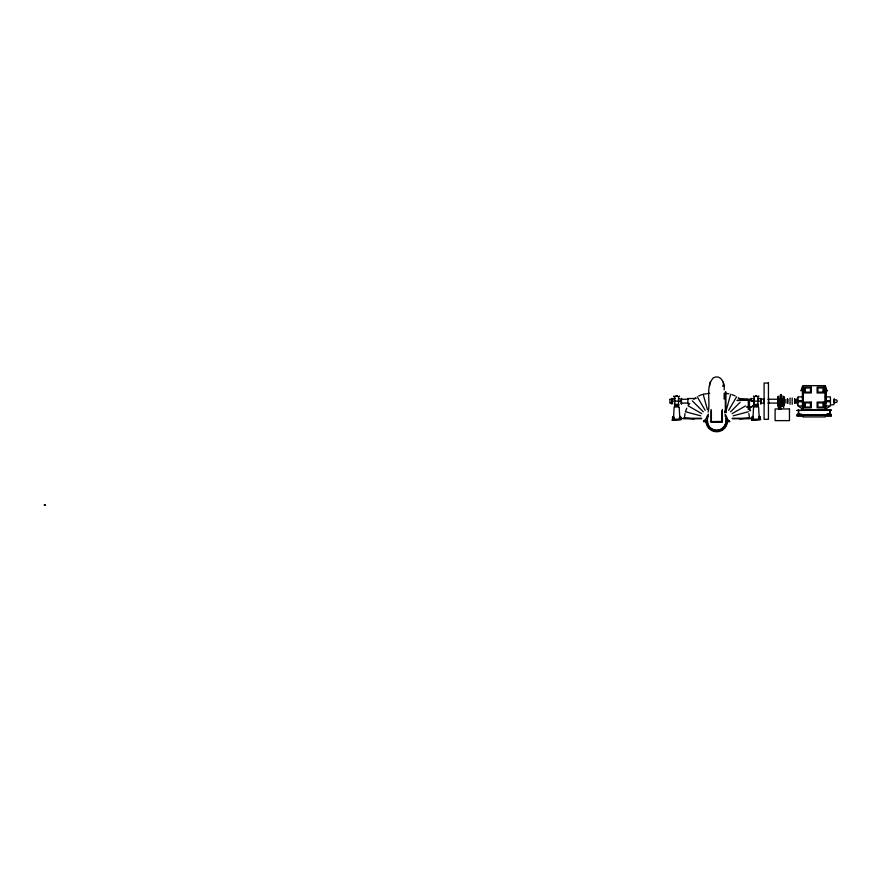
<?xml version="1.0" encoding="UTF-8"?>
<svg xmlns="http://www.w3.org/2000/svg" width="882" height="882" viewBox="0 0 882 882"><rect width="100%" height="100%" fill="white"/><g stroke="black" fill="none" stroke-linecap="round" stroke-linejoin="round"><path stroke-width="1.32" d="M674.796 405.312L674.796 405.896L678.534 405.918L678.534 404.397L674.796 404.397L674.796 405.874L674.796 396.602M754.65 405.433L754.22 405.918L754.22 404.397L757.958 404.397L757.958 405.896L754.011 405.918L750.604 406.999M724.133 399.116L724.166 393.284M678.534 405.125L678.534 404.397M757.947 405.125L757.958 404.397M673.539 418.2L674.124 407.33M708.114 412.081C710.793 401.266 705.148 386.503 713.406 377.805C720.98 373.913 725.224 383.648 724.089 389.811M752.963 418.2L753.537 407.33M778.883 403.041L780.548 403.802M684.443 417.429L685.005 413.559M679.559 396.25L679.239 396.051M758.972 396.25L758.663 396.051M825.144 390.616C826.599 387.363 828.418 395.996 825.684 386.581L824.902 386.581M709.547 386.062L710.076 382.193M753.823 396.25L753.504 396.051M722.733 386.305L723.008 385.169M707.32 418.509L706.736 418.156L706.901 418.785M726.481 409.446L730.682 394.276M685.457 411.64L686.758 408.245M750.306 407.197L749.413 407.671L749.987 407.032L750.042 410.659M722.292 409.435L722.38 422.235L710.98 422.235L711.068 421.442M724.982 416.006L725.544 415.676L725.544 416.326M728.653 410.384L736.602 396.801M688.368 405.279L689.757 403.394M674.311 396.47L673.936 395.985L673.826 396.735M778.354 406.227L778.354 407.638M780.625 394.53L781.342 394.585M726.448 418.785L726.625 418.156L726.04 418.509M778.883 399.59L783.029 399.59M730.561 411.795L740.097 402.335M703.77 421.012L703.582 421.695L707.529 421.695L707.529 421.012L703.77 421.199M708.466 416.536L703.582 421.199L707.529 421.199M693.803 399.204L695.633 397.76M781.364 403.802L782.665 402.787M706.989 421.199L706.339 421.199M727.022 421.199L726.371 421.199M732.093 413.636L745.533 405.918M698.665 395.974L701.896 394.618M751.177 406.789L754.22 405.312M747.286 407.175L748.002 407.528M703.285 394.243L709.69 393.284M733.151 415.819L748.421 411.729M798.133 400.66L802.576 400.66M739.601 418.928L749.468 418.024M803.083 385.952L803.381 409.898M825.309 385.952L825.309 409.601M803.083 386.581L802.3 386.581C799.765 395.357 801.264 387.606 803.083 390.616M805.343 392.137L810.459 392.148L810.459 387.948L805.343 387.948L805.343 392.148M823.038 392.137L817.934 392.148L817.934 387.948L823.038 387.948L823.038 392.148M780.471 394.739L781.441 394.739M780.471 395.048L781.441 395.048M675.866 396.172L677.464 396.172M755.29 396.172L756.877 396.172M798.133 396.878L803.083 396.878M825.309 396.944L830.26 396.878M674.719 398.267L673.683 398.664M678.633 398.267L679.669 398.664L678.556 398.785M754.143 398.267L753.107 398.664M758.057 398.267L759.093 398.664M696.13 398.521L687.883 398.521L687.883 403.813M738.796 398.521L747.208 399.017M673.605 398.785L674.774 398.664M753.019 398.664L754.198 398.664M757.98 398.785L759.148 398.664M670.122 399.248L672.878 399.248M681.147 399.248L688.037 399.248M747.286 399.248L751.42 399.248M761.067 399.248L763.823 399.248M767.957 399.248L777.593 399.248M779.236 399.414L780.349 399.557M782.665 399.414L781.551 399.557M749.413 400.219L736.955 400.45L748.289 400.219L748.289 409.457L749.413 409.457L749.413 400.219L754.22 401.531M834.383 400.163C838.165 398.157 838.165 404.177 834.383 402.181M825.817 400.66L830.359 400.671M671.864 401.112L681.466 401.167M760.879 401.112L751.453 401.167L751.431 398.443M778.883 401.167L783.029 401.167M802.576 401.167L797.923 401.167L803.083 401.211M825.817 401.167L830.458 401.167L825.309 401.222M797.923 401.718L803.083 401.718M825.309 401.718L830.458 401.718M670.122 403.085L672.878 403.085M681.147 403.085L688.037 403.085M761.067 403.085L763.823 403.085M767.957 403.085L777.593 403.085M780.548 404.342L781.364 404.342M778.828 405.213L779.445 405.213M782.466 405.213L783.084 405.213M802.477 405.94L797.923 405.94L802.477 408.851L802.477 401.718M825.916 405.94L830.458 405.94L825.916 408.851L825.916 401.718M778.277 406.018L779.997 406.018M781.915 406.018L783.635 406.018M778.277 406.216L783.635 406.216L783.635 407.638M674.333 406.933L678.787 406.933M753.746 406.933L758.211 406.933M824.902 409.391L826.522 409.391L826.522 410.207M801.87 409.898L826.522 409.898M750.053 410.659L750.604 410.659M725.324 411.199L725.93 411.199M725.324 411.321L725.93 411.321M725.93 411.519L725.324 411.519L725.324 391.928M725.324 412.026L725.93 412.026M725.324 412.368L725.93 412.346L725.93 391.928M801.143 415.047L827.25 415.047M797.019 415.257L831.373 415.257M672.69 417.34L673.672 417.34L673.583 416.525L672.779 416.525L672.779 417.34M680.639 417.34L679.669 417.34L679.746 416.525L680.551 416.525L680.551 417.34M752.114 417.34L753.085 417.34M759.082 417.34L760.063 417.34L759.975 416.525L759.17 416.525L759.17 417.34M672.47 417.638L673.892 417.638M679.449 417.638L680.86 417.638M751.894 417.638L753.305 417.638M758.862 417.638L760.273 417.638M672.47 417.737L673.892 417.737M679.449 417.737L680.86 417.737M751.894 417.737L753.305 417.737M758.862 417.737L760.273 417.737M672.47 418.244L673.892 418.244M679.449 418.244L680.86 418.244M682.889 418.255L701.565 418.255M732.292 418.255L750.968 418.255M751.894 418.244L753.305 418.244M758.862 418.244L760.273 418.244M672.47 418.344L673.892 418.344M679.449 418.344L680.86 418.344M751.894 418.344L753.305 418.344M758.862 418.344L760.273 418.344M682.889 418.741L701.565 418.741M732.292 418.741L750.968 418.741M725.82 421.199L729.579 421.012L725.82 421.012L725.82 421.695L729.778 421.695L725.831 417.429M710.98 421.607L722.292 421.442M754.22 405.533L751.177 406.999M684.388 418.024L694.255 418.928M725.092 393.273L728.852 393.791M685.435 411.729L700.694 415.819M747.716 407.032L748.289 407.241M746.525 406.999L747.087 406.999M731.961 394.618L735.191 395.974M688.092 405.786L701.763 413.636M738.223 397.76L740.053 399.204M692.315 400.902L703.296 411.795M778.883 402.743L783.029 403.041M697.254 396.801L705.203 410.384M703.174 394.276L707.375 409.446M748.851 413.559L749.413 417.429M723.284 382.193L723.802 386.062M758.63 407.33L759.215 418.2M679.217 407.33L679.79 418.2M678.534 405.577L678.534 396.602M834.383 399.039L834.383 403.306M833.997 399.039L833.997 403.306M833.997 404.629L830.458 404.959L830.458 397.374M829.962 410.207L829.962 413.89M829.753 410.207L829.753 413.89M825.916 390.958L825.916 401.167M825.817 390.958L825.817 403.317M825.309 409.898L825.309 385.666L803.083 385.643L803.083 409.898M825.309 415.025L825.309 416.91L803.083 416.91L803.083 415.025M803.48 409.744L801.87 409.391L801.87 410.207M803.381 415.025L803.381 416.602M802.576 390.958L802.576 403.317M802.499 390.958L802.499 401.167M798.64 410.207L798.64 413.89M798.431 410.207L798.431 413.89M797.923 397.374L797.923 404.959M797.504 397.374L797.504 404.959M796.126 399.039L796.126 403.306M794.737 399.028L794.737 403.306M794.638 398.929L794.638 403.416M792.179 398.002L792.179 404.331M790.052 398.002L790.052 404.331M787.703 398.929L787.703 403.416M787.604 399.028L787.604 403.306M785.862 399.248L785.862 403.085M784.186 396.966L784.186 405.367M783.889 396.768L783.889 405.577M783.359 406.018L782.191 406.018M782.973 395.952L782.973 406.382M782.665 399.557L781.684 399.414M781.364 395.345L781.364 405.5M781.209 402.787L781.209 406.216M781.121 408.95L781.121 408.146L778.806 408.146L778.806 408.95M780.702 402.787L780.702 406.216M780.548 395.345L780.548 405.5M780.625 408.95L780.625 407.374L779.313 407.374L779.313 408.95M780.217 399.414L779.236 399.557M780.294 407.374L780.294 408.95M779.721 406.018L778.552 406.018M779.633 407.374L779.633 408.95M778.938 395.952L778.883 406.216M778.023 396.768L778.023 405.577M777.726 396.966L777.726 405.367M768.652 398.829L768.652 403.515M763.9 398.829L763.9 403.515M760.879 398.443L760.879 403.901M760.747 398.443L760.747 403.901M759.821 418.465L759.821 419.159L752.346 419.159L752.346 418.465M759.567 416.525L759.567 418.553M759.534 416.525L759.534 418.553M757.958 396.602L757.925 405.918M757.726 405.819L756.91 405.819M756.491 396.073L755.676 396.073M755.257 405.819L754.452 405.819M754.22 396.602L754.22 405.896M753.945 401.453L754.011 405.918M753.008 417.34L753.008 416.525L752.192 416.525L752.192 417.34M751.288 398.443L751.288 401.112M748.851 400.219L748.851 409.457M726.228 410.968L726.228 412.578M724.971 410.968L724.971 412.578M721.983 410.747L721.983 421.607M711.377 410.747L711.377 421.607M711.068 409.435L711.068 421.607M681.466 398.443L681.466 403.901M681.323 398.443L681.323 403.901M680.408 418.465L680.408 419.159L672.922 419.159L672.922 418.465M680.121 416.525L680.154 418.553M678.302 405.819L677.497 405.819M677.067 396.073L676.262 396.073M675.832 405.819L675.028 405.819M673.142 416.525L673.175 418.553M672.007 398.443L672.007 403.901M671.864 398.443L671.864 403.901M669.967 399.414L669.967 402.931M725.974 421.012A9.294 9.294 0 0 1 716.68 430.306A9.294 9.294 0 0 1 707.386 421.012M727.418 421.012A10.738 10.738 0 0 1 716.68 431.761A10.738 10.738 0 0 1 705.931 421.012M706.306 418.233A10.738 10.738 0 0 1 708.455 414.11M724.905 414.11A10.738 10.738 0 0 1 727.385 420.075M725.787 418.575A9.426 9.426 0 0 1 716.68 430.438A9.426 9.426 0 0 1 707.573 418.575M799.169 414.342L799.919 414.54L799.169 414.342M828.474 414.342L829.212 414.54L828.474 414.342M709.326 427.836L709.856 428.365L709.326 427.836M719.006 430.427L719.536 430.956L719.006 430.427M726.095 423.338L726.625 423.867L726.095 423.338M707.816 415.676L708.191 416.326L707.816 415.676M707.816 425.697L708.191 426.348L707.816 425.697M716.493 430.703L716.868 431.353L716.493 430.703M725.169 425.697L725.544 426.348L725.169 425.697M799.246 413.923L799.853 414.97L799.246 413.923M828.54 413.923L829.146 414.97L828.54 413.923M706.901 423.25L707.099 423.966L706.901 423.25M713.99 430.328L714.177 431.055L713.99 430.328M723.67 427.737L723.857 428.465L723.67 427.737M711.675 429.313L711.675 430.063L711.675 429.313M721.685 429.313L721.685 430.063L721.685 429.313M798.64 413.636L797.019 414.441L797.019 416.26L802.069 416.26L802.069 414.441L798.64 413.636M827.933 413.636L826.324 414.441L826.324 416.26L831.373 416.26L831.373 414.441L827.933 413.636M675.711 396.349L677.762 396.371L675.667 396.36M755.124 396.349L757.175 396.36L755.014 396.36M768.442 383.031L764.099 383.031L764.099 419.303L768.442 419.303L768.442 383.031M811.264 387.143L804.538 387.154L804.538 392.953L811.264 392.942L811.264 387.143M823.854 387.154L817.118 387.143L817.118 392.953L823.854 392.953L823.854 387.143M811.264 402.082L804.538 402.093L804.538 407.892L811.264 407.881L811.264 402.082M823.854 402.082L817.118 402.093L817.118 407.892L823.854 407.892L823.854 402.082M810.459 402.887L805.343 402.876L805.343 407.087L810.459 407.076L810.459 402.876M823.038 402.876L817.934 402.887L817.934 407.087L823.038 407.076L823.038 402.876M789.467 408.95L775.113 408.95L775.113 420.626L789.467 420.626L789.467 408.95M831.373 410.207L797.019 410.406L831.373 410.207M681.213 419.556L672.117 420.064L681.213 419.556M760.637 419.556L751.541 420.064L760.637 419.556M45.291 504.956L44.1 504.989L45.313 504.956M752.6 419.556L752.6 416.525L752.567 419.556"/></g></svg>
